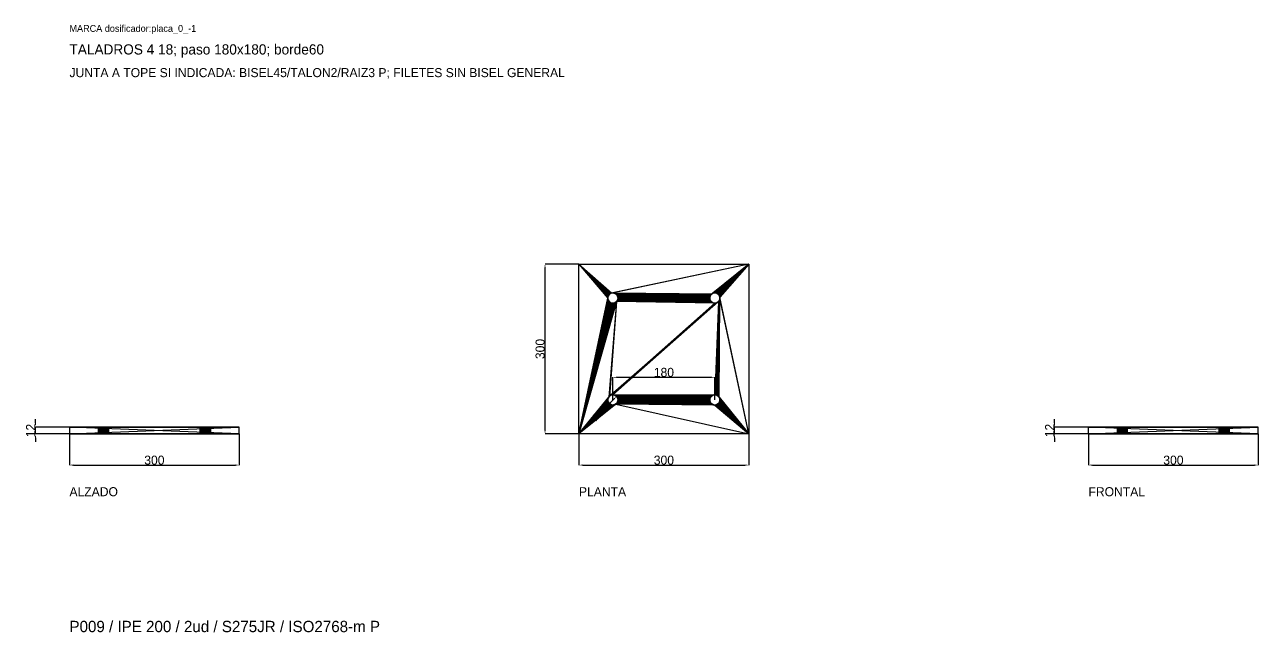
# Model space of a CAD drawing. Header units: millimetres. Extents: x -79 to 41330, y -75911 to 371.
# Drawn here: x -79 to 2100, y -9036 to -7963 of the extents above; entities that cross this region are included whole.
import ezdxf

# ---------------------------------------------------------------- set-up
doc = ezdxf.new("R2010")
doc.units = ezdxf.units.MM
for name, color, linetype in [('R17_COTAS_P', 1, 'Continuous'), ('R17_PIEZAS_P', 3, 'Continuous'), ('R17_TEXTOS', 7, 'Continuous')]:
    doc.layers.add(name, color=color, linetype=linetype)
doc.dimstyles.get("Standard").update_dxf_attribs({"dimtxt": 2.5, "dimasz": 2.5, "dimexe": 1.25, "dimexo": 0.625, "dimtad": 1, "dimcen": 2.5, "dimazin": 3, "dimtfac": 1, "dimtmove": 0, "dimatfit": 3})

# ---------------------------------------------------------------- blocks, each defined once
blk = doc.blocks.new('_CLOSEDFILLED')
at = {"color": 0, "linetype": 'BYBLOCK'}
blk.add_solid([(-1, 0.16), (0, 0), (-1, -0.16)], dxfattribs=at)
blk = doc.blocks.new('*D45')
for p, q in [((0, -8685.9), (0, -8740.9)), ((300, -8685.9), (300, -8740.9)), ((7, -8740.9), (293, -8740.9))]:
    blk.add_line(p, q)
at = {"layer": 'Defpoints'}
for p in [(0, -8685.9), (300, -8685.9), (0, -8740.9)]:
    blk.add_point(p, dxfattribs=at)
at = {"layer": 'R17_COTAS_P', "xscale": 7, "yscale": 7, "rotation": 180}
blk.add_blockref('_CLOSEDFILLED', (0, -8740.9), dxfattribs=at)
at = {"layer": 'R17_COTAS_P', "xscale": 7, "yscale": 7}
blk.add_blockref('_CLOSEDFILLED', (300, -8740.9), dxfattribs=at)
at = {"layer": 'R17_COTAS_P', "insert": (150, -8732.3), "char_height": 16, "attachment_point": 5}
blk.add_mtext('300', dxfattribs=at)
blk = doc.blocks.new('*D46')
for p, q in [((-60, -8666.9), (-60, -8659.9)), ((0, -8673.9), (-60, -8673.9)), ((-60, -8685.9), (-60, -8673.9)), ((0, -8685.9), (-60, -8685.9)), ((-60, -8692.9), (-60, -8699.9))]:
    blk.add_line(p, q)
at = {"layer": 'Defpoints'}
for p in [(-60, -8685.9), (0, -8673.9), (0, -8685.9)]:
    blk.add_point(p, dxfattribs=at)
at = {"layer": 'R17_COTAS_P', "xscale": 7, "yscale": 7}
for p, rotation in [((-60, -8673.9), 270), ((-60, -8685.9), 90)]:
    blk.add_blockref('_CLOSEDFILLED', p, dxfattribs=dict(at, rotation=rotation))
at = {"layer": 'R17_COTAS_P', "insert": (-68.6, -8679.9), "char_height": 16, "attachment_point": 5, "rotation": 90}
blk.add_mtext('12', dxfattribs=at)
blk = doc.blocks.new('*D47')
for p, q in [((900, -8685.9), (900, -8740.9)), ((1200, -8685.9), (1200, -8740.9)), ((907, -8740.9), (1193, -8740.9))]:
    blk.add_line(p, q)
at = {"layer": 'Defpoints'}
for p in [(900, -8685.9), (1200, -8685.9), (900, -8740.9)]:
    blk.add_point(p, dxfattribs=at)
at = {"layer": 'R17_COTAS_P', "xscale": 7, "yscale": 7, "rotation": 180}
blk.add_blockref('_CLOSEDFILLED', (900, -8740.9), dxfattribs=at)
at = {"layer": 'R17_COTAS_P', "xscale": 7, "yscale": 7}
blk.add_blockref('_CLOSEDFILLED', (1200, -8740.9), dxfattribs=at)
at = {"layer": 'R17_COTAS_P', "insert": (1050, -8732.3), "char_height": 16, "attachment_point": 5}
blk.add_mtext('300', dxfattribs=at)
blk = doc.blocks.new('*D48')
for p, q in [((900, -8385.9), (840, -8385.9)), ((840, -8678.9), (840, -8392.9)), ((900, -8685.9), (840, -8685.9))]:
    blk.add_line(p, q)
at = {"layer": 'Defpoints'}
for p in [(900, -8385.9), (840, -8685.9), (900, -8685.9)]:
    blk.add_point(p, dxfattribs=at)
at = {"layer": 'R17_COTAS_P', "xscale": 7, "yscale": 7}
for p, rotation in [((840, -8385.9), 90), ((840, -8685.9), 270)]:
    blk.add_blockref('_CLOSEDFILLED', p, dxfattribs=dict(at, rotation=rotation))
at = {"layer": 'R17_COTAS_P', "insert": (831.4, -8535.9), "char_height": 16, "attachment_point": 5, "rotation": 90}
blk.add_mtext('300', dxfattribs=at)
blk = doc.blocks.new('*D49')
for p, q in [((1800, -8685.9), (1800, -8740.9)), ((2100, -8685.9), (2100, -8740.9)), ((1807, -8740.9), (2093, -8740.9))]:
    blk.add_line(p, q)
at = {"layer": 'Defpoints'}
for p in [(1800, -8685.9), (2100, -8685.9), (1800, -8740.9)]:
    blk.add_point(p, dxfattribs=at)
at = {"layer": 'R17_COTAS_P', "xscale": 7, "yscale": 7, "rotation": 180}
blk.add_blockref('_CLOSEDFILLED', (1800, -8740.9), dxfattribs=at)
at = {"layer": 'R17_COTAS_P', "xscale": 7, "yscale": 7}
blk.add_blockref('_CLOSEDFILLED', (2100, -8740.9), dxfattribs=at)
at = {"layer": 'R17_COTAS_P', "insert": (1950, -8732.3), "char_height": 16, "attachment_point": 5}
blk.add_mtext('300', dxfattribs=at)
blk = doc.blocks.new('*D50')
for p, q in [((1740, -8666.9), (1740, -8659.9)), ((1800, -8673.9), (1740, -8673.9)), ((1740, -8685.9), (1740, -8673.9)), ((1800, -8685.9), (1740, -8685.9)), ((1740, -8692.9), (1740, -8699.9))]:
    blk.add_line(p, q)
at = {"layer": 'Defpoints'}
for p in [(1740, -8685.9), (1800, -8673.9), (1800, -8685.9)]:
    blk.add_point(p, dxfattribs=at)
at = {"layer": 'R17_COTAS_P', "xscale": 7, "yscale": 7}
for p, rotation in [((1740, -8673.9), 270), ((1740, -8685.9), 90)]:
    blk.add_blockref('_CLOSEDFILLED', p, dxfattribs=dict(at, rotation=rotation))
at = {"layer": 'R17_COTAS_P', "insert": (1731.4, -8679.9), "char_height": 16, "attachment_point": 5, "rotation": 90}
blk.add_mtext('12', dxfattribs=at)
blk = doc.blocks.new('*D51')
for p, q in [((950.1, -8635.8), (962.8, -8623.1)), ((949.7, -8636.2), (950.1, -8635.8))]:
    blk.add_line(p, q)
at = {"layer": 'Defpoints'}
for p in [(960, -8625.9), (953.6, -8632.3)]:
    blk.add_point(p, dxfattribs=at)
at = {"layer": 'R17_COTAS_P', "xscale": 5, "yscale": 5, "rotation": 44.99999999999642}
for p in [(966.4, -8619.5), (953.6, -8632.3)]:
    blk.add_blockref('_CLOSEDFILLED', p, dxfattribs=at)
at = {"layer": 'R17_COTAS_P', "insert": (936.9, -8649), "char_height": 12, "attachment_point": 5, "rotation": 45}
blk.add_mtext('%%c18', dxfattribs=at)
blk = doc.blocks.new('*D52')
for p, q in [((960, -8625.9), (960, -8585.9)), ((967, -8585.9), (1133, -8585.9)), ((1140, -8625.9), (1140, -8585.9))]:
    blk.add_line(p, q)
at = {"layer": 'Defpoints'}
for p in [(960, -8585.9), (960, -8625.9), (1140, -8625.9)]:
    blk.add_point(p, dxfattribs=at)
at = {"layer": 'R17_COTAS_P', "xscale": 7, "yscale": 7, "rotation": 180}
blk.add_blockref('_CLOSEDFILLED', (960, -8585.9), dxfattribs=at)
at = {"layer": 'R17_COTAS_P', "xscale": 7, "yscale": 7}
blk.add_blockref('_CLOSEDFILLED', (1140, -8585.9), dxfattribs=at)
at = {"layer": 'R17_COTAS_P', "insert": (1050, -8577.3), "char_height": 16, "attachment_point": 5}
blk.add_mtext('180', dxfattribs=at)

msp = doc.modelspace()

# ---------------------------------------------------------------- linework, layer by layer
at = {"layer": 'R17_PIEZAS_P'}
for p, q in [((900, -8685.895), (900, -8385.895)), ((900, -8385.895), (951, -8445.895)), ((900, -8385.895), (951.173, -8444.139)), ((900, -8385.895), (951.685, -8442.451)), ((900, -8385.895), (952.517, -8440.895)), ((900, -8385.895), (953.636, -8439.531)), ((900, -8385.895), (955, -8438.411)), ((900, -8385.895), (956.556, -8437.58)), ((900, -8385.895), (958.244, -8437.068)), ((900, -8385.895), (1200, -8385.895)), ((1200, -8385.895), (958.244, -8437.068)), ((1200, -8385.895), (960, -8436.895)), ((1200, -8385.895), (1135, -8438.411)), ((1200, -8385.895), (1136.556, -8437.58)), ((1200, -8385.895), (1138.244, -8437.068)), ((1200, -8385.895), (1140, -8436.895)), ((1200, -8385.895), (1141.756, -8437.068)), ((1200, -8385.895), (1143.444, -8437.58)), ((1200, -8385.895), (1145, -8438.411)), ((1200, -8385.895), (1146.364, -8439.531)), ((1200, -8385.895), (1147.483, -8440.895)), ((1200, -8385.895), (1148.315, -8442.451)), ((1200, -8385.895), (1148.827, -8444.139)), ((1200, -8385.895), (1200, -8685.895)), ((900, -8685.895), (951, -8445.895)), ((951.173, -8447.65), (900, -8685.895)), ((951.685, -8449.339), (900, -8685.895)), ((952.517, -8450.895), (900, -8685.895)), ((953.636, -8452.259), (900, -8685.895)), ((966.364, -8452.259), (900, -8685.895)), ((955, -8453.378), (900, -8685.895)), ((965, -8453.378), (900, -8685.895)), ((956.556, -8454.21), (900, -8685.895)), ((963.444, -8454.21), (900, -8685.895)), ((958.244, -8454.722), (900, -8685.895)), ((961.756, -8454.722), (900, -8685.895)), ((960, -8454.895), (900, -8685.895)), ((951.173, -8444.139), (951, -8445.895)), ((951, -8445.895), (951.173, -8447.65)), ((951.685, -8442.451), (951.173, -8444.139)), ((951.173, -8447.65), (951.685, -8449.339)), ((952.517, -8440.895), (951.685, -8442.451)), ((951.685, -8449.339), (952.517, -8450.895)), ((953.636, -8439.531), (952.517, -8440.895)), ((952.517, -8450.895), (953.636, -8452.259)), ((966.364, -8452.259), (952.517, -8620.895)), ((955, -8438.411), (953.636, -8439.531)), ((953.636, -8452.259), (955, -8453.378)), ((966.364, -8452.259), (953.636, -8619.531)), ((1146.364, -8452.259), (953.636, -8619.531)), ((1145, -8453.378), (953.636, -8619.531)), ((1143.444, -8454.21), (953.636, -8619.531)), ((1141.756, -8454.722), (953.636, -8619.531)), ((1140, -8454.895), (953.636, -8619.531)), ((956.556, -8437.58), (955, -8438.411)), ((1146.364, -8452.259), (955, -8618.411)), ((955, -8453.378), (956.556, -8454.21)), ((958.244, -8437.068), (956.556, -8437.58)), ((1146.364, -8452.259), (956.556, -8617.58)), ((956.556, -8454.21), (958.244, -8454.722)), ((960, -8436.895), (958.244, -8437.068)), ((1146.364, -8452.259), (958.244, -8617.068)), ((958.244, -8454.722), (960, -8454.895)), ((961.756, -8437.068), (960, -8436.895)), ((960, -8436.895), (1131.173, -8444.139)), ((960, -8436.895), (1131.685, -8442.451)), ((960, -8436.895), (1132.517, -8440.895)), ((960, -8436.895), (1133.636, -8439.531)), ((960, -8436.895), (1135, -8438.411)), ((1146.364, -8452.259), (960, -8616.895)), ((960, -8454.895), (961.756, -8454.722)), ((963.444, -8437.58), (961.756, -8437.068)), ((961.756, -8437.068), (1131.173, -8444.139)), ((961.756, -8454.722), (963.444, -8454.21)), ((965, -8438.411), (963.444, -8437.58)), ((963.444, -8437.58), (1131.173, -8444.139)), ((963.444, -8454.21), (965, -8453.378)), ((966.364, -8439.531), (965, -8438.411)), ((965, -8438.411), (1131.173, -8444.139)), ((965, -8453.378), (966.364, -8452.259)), ((967.483, -8440.895), (966.364, -8439.531)), ((966.364, -8439.531), (1131.173, -8444.139)), ((966.364, -8452.259), (967.483, -8450.895)), ((1140, -8454.895), (966.364, -8452.259)), ((968.315, -8442.451), (967.483, -8440.895)), ((967.483, -8440.895), (1131.173, -8444.139)), ((967.483, -8450.895), (968.315, -8449.339)), ((1140, -8454.895), (967.483, -8450.895)), ((968.827, -8444.139), (968.315, -8442.451)), ((968.315, -8442.451), (1131.173, -8444.139)), ((968.315, -8449.339), (968.827, -8447.65)), ((1140, -8454.895), (968.315, -8449.339)), ((969, -8445.895), (968.827, -8444.139)), ((968.827, -8444.139), (1131.173, -8444.139)), ((968.827, -8447.65), (969, -8445.895)), ((1140, -8454.895), (968.827, -8447.65)), ((969, -8445.895), (1131.173, -8444.139)), ((1131, -8445.895), (969, -8445.895)), ((1131.173, -8447.65), (969, -8445.895)), ((1131.685, -8449.339), (969, -8445.895)), ((1132.517, -8450.895), (969, -8445.895)), ((1133.636, -8452.259), (969, -8445.895)), ((1135, -8453.378), (969, -8445.895)), ((1136.556, -8454.21), (969, -8445.895)), ((1138.244, -8454.722), (969, -8445.895)), ((1140, -8454.895), (969, -8445.895)), ((1131.173, -8444.139), (1131, -8445.895)), ((1131, -8445.895), (1131.173, -8447.65)), ((1131.685, -8442.451), (1131.173, -8444.139)), ((1131.173, -8447.65), (1131.685, -8449.339)), ((1132.517, -8440.895), (1131.685, -8442.451)), ((1131.685, -8449.339), (1132.517, -8450.895)), ((1133.636, -8439.531), (1132.517, -8440.895)), ((1132.517, -8450.895), (1133.636, -8452.259)), ((1135, -8438.411), (1133.636, -8439.531)), ((1133.636, -8452.259), (1135, -8453.378)), ((1136.556, -8437.58), (1135, -8438.411)), ((1135, -8453.378), (1136.556, -8454.21)), ((1138.244, -8437.068), (1136.556, -8437.58)), ((1136.556, -8454.21), (1138.244, -8454.722)), ((1140, -8436.895), (1138.244, -8437.068)), ((1138.244, -8454.722), (1140, -8454.895)), ((1141.756, -8437.068), (1140, -8436.895)), ((1149, -8445.895), (1140, -8616.895)), ((1148.827, -8447.65), (1140, -8616.895)), ((1148.315, -8449.339), (1140, -8616.895)), ((1147.483, -8450.895), (1140, -8616.895)), ((1146.364, -8452.259), (1140, -8616.895)), ((1140, -8454.895), (1141.756, -8454.722)), ((1143.444, -8437.58), (1141.756, -8437.068)), ((1149, -8445.895), (1141.756, -8617.068)), ((1141.756, -8454.722), (1143.444, -8454.21)), ((1145, -8438.411), (1143.444, -8437.58)), ((1143.444, -8617.58), (1149, -8445.895)), ((1143.444, -8454.21), (1145, -8453.378)), ((1146.364, -8439.531), (1145, -8438.411)), ((1145, -8618.411), (1149, -8445.895)), ((1145, -8453.378), (1146.364, -8452.259)), ((1147.483, -8440.895), (1146.364, -8439.531)), ((1146.364, -8619.531), (1149, -8445.895)), ((1146.364, -8452.259), (1147.483, -8450.895)), ((1148.315, -8442.451), (1147.483, -8440.895)), ((1147.483, -8620.895), (1149, -8445.895)), ((1147.483, -8450.895), (1148.315, -8449.339)), ((1148.827, -8444.139), (1148.315, -8442.451)), ((1148.315, -8449.339), (1148.827, -8447.65)), ((1200, -8685.895), (1148.827, -8444.139)), ((1149, -8445.895), (1148.827, -8444.139)), ((1148.827, -8447.65), (1149, -8445.895)), ((1200, -8685.895), (1149, -8445.895)), ((900, -8685.895), (952.517, -8620.895)), ((900, -8685.895), (951.685, -8622.451)), ((900, -8685.895), (951.173, -8624.139)), ((951, -8625.895), (900, -8685.895)), ((951.173, -8627.65), (900, -8685.895)), ((951.173, -8624.139), (951, -8625.895)), ((951, -8625.895), (951.173, -8627.65)), ((951.685, -8622.451), (951.173, -8624.139)), ((951.173, -8627.65), (951.685, -8629.339)), ((952.517, -8620.895), (951.685, -8622.451)), ((953.636, -8619.531), (952.517, -8620.895)), ((955, -8618.411), (953.636, -8619.531)), ((956.556, -8617.58), (955, -8618.411)), ((958.244, -8617.068), (956.556, -8617.58)), ((960, -8616.895), (958.244, -8617.068)), ((961.756, -8617.068), (960, -8616.895)), ((960, -8616.895), (1131, -8625.895)), ((960, -8616.895), (1131.173, -8624.139)), ((960, -8616.895), (1131.685, -8622.451)), ((960, -8616.895), (1132.517, -8620.895)), ((960, -8616.895), (1133.636, -8619.531)), ((960, -8616.895), (1135, -8618.411)), ((960, -8616.895), (1136.556, -8617.58)), ((960, -8616.895), (1138.244, -8617.068)), ((960, -8616.895), (1140, -8616.895)), ((963.444, -8617.58), (961.756, -8617.068)), ((961.756, -8617.068), (1131, -8625.895)), ((965, -8618.411), (963.444, -8617.58)), ((963.444, -8617.58), (1131, -8625.895)), ((966.364, -8619.531), (965, -8618.411)), ((965, -8618.411), (1131, -8625.895)), ((967.483, -8620.895), (966.364, -8619.531)), ((966.364, -8619.531), (1131, -8625.895)), ((968.315, -8622.451), (967.483, -8620.895)), ((967.483, -8620.895), (1131, -8625.895)), ((968.827, -8624.139), (968.315, -8622.451)), ((968.315, -8622.451), (1131, -8625.895)), ((968.315, -8629.339), (968.827, -8627.65)), ((969, -8625.895), (968.827, -8624.139)), ((968.827, -8624.139), (1131, -8625.895)), ((968.827, -8627.65), (969, -8625.895)), ((1140, -8634.895), (968.827, -8627.65)), ((1131, -8625.895), (969, -8625.895)), ((1131.173, -8627.65), (969, -8625.895)), ((1131.685, -8629.339), (969, -8625.895)), ((1132.517, -8630.895), (969, -8625.895)), ((1133.636, -8632.259), (969, -8625.895)), ((1135, -8633.378), (969, -8625.895)), ((1136.556, -8634.21), (969, -8625.895)), ((1138.244, -8634.722), (969, -8625.895)), ((1140, -8634.895), (969, -8625.895)), ((1131.173, -8624.139), (1131, -8625.895)), ((1131, -8625.895), (1131.173, -8627.65)), ((1131.685, -8622.451), (1131.173, -8624.139)), ((1131.173, -8627.65), (1131.685, -8629.339)), ((1132.517, -8620.895), (1131.685, -8622.451)), ((1133.636, -8619.531), (1132.517, -8620.895)), ((1135, -8618.411), (1133.636, -8619.531)), ((1136.556, -8617.58), (1135, -8618.411)), ((1138.244, -8617.068), (1136.556, -8617.58)), ((1140, -8616.895), (1138.244, -8617.068)), ((1141.756, -8617.068), (1140, -8616.895)), ((1143.444, -8617.58), (1141.756, -8617.068)), ((1145, -8618.411), (1143.444, -8617.58)), ((1146.364, -8619.531), (1145, -8618.411)), ((1147.483, -8620.895), (1146.364, -8619.531)), ((1148.315, -8622.451), (1147.483, -8620.895)), ((1147.483, -8620.895), (1200, -8685.895)), ((1148.827, -8624.139), (1148.315, -8622.451)), ((1148.315, -8622.451), (1200, -8685.895)), ((1148.315, -8629.339), (1148.827, -8627.65)), ((1149, -8625.895), (1148.827, -8624.139)), ((1148.827, -8624.139), (1200, -8685.895)), ((1148.827, -8627.65), (1149, -8625.895)), ((1148.827, -8627.65), (1200, -8685.895)), ((1149, -8625.895), (1200, -8685.895)), ((951.685, -8629.339), (900, -8685.895)), ((952.517, -8630.895), (900, -8685.895)), ((953.636, -8632.259), (900, -8685.895)), ((955, -8633.378), (900, -8685.895)), ((965, -8633.378), (900, -8685.895)), ((956.556, -8634.21), (900, -8685.895)), ((963.444, -8634.21), (900, -8685.895)), ((958.244, -8634.722), (900, -8685.895)), ((961.756, -8634.722), (900, -8685.895)), ((960, -8634.895), (900, -8685.895)), ((951.685, -8629.339), (952.517, -8630.895)), ((952.517, -8630.895), (953.636, -8632.259)), ((953.636, -8632.259), (955, -8633.378)), ((955, -8633.378), (956.556, -8634.21)), ((956.556, -8634.21), (958.244, -8634.722)), ((958.244, -8634.722), (960, -8634.895)), ((960, -8634.895), (961.756, -8634.722)), ((961.756, -8634.722), (963.444, -8634.21)), ((963.444, -8634.21), (965, -8633.378)), ((965, -8633.378), (966.364, -8632.259)), ((965, -8633.378), (1200, -8685.895)), ((1140, -8634.895), (965, -8633.378)), ((966.364, -8632.259), (967.483, -8630.895)), ((1140, -8634.895), (966.364, -8632.259)), ((967.483, -8630.895), (968.315, -8629.339)), ((1140, -8634.895), (967.483, -8630.895)), ((1140, -8634.895), (968.315, -8629.339)), ((1131.685, -8629.339), (1132.517, -8630.895)), ((1132.517, -8630.895), (1133.636, -8632.259)), ((1133.636, -8632.259), (1135, -8633.378)), ((1135, -8633.378), (1136.556, -8634.21)), ((1136.556, -8634.21), (1138.244, -8634.722)), ((1138.244, -8634.722), (1140, -8634.895)), ((1140, -8634.895), (1141.756, -8634.722)), ((1140, -8634.895), (1200, -8685.895)), ((1141.756, -8634.722), (1143.444, -8634.21)), ((1141.756, -8634.722), (1200, -8685.895)), ((1143.444, -8634.21), (1145, -8633.378)), ((1143.444, -8634.21), (1200, -8685.895)), ((1145, -8633.378), (1146.364, -8632.259)), ((1145, -8633.378), (1200, -8685.895)), ((1146.364, -8632.259), (1147.483, -8630.895)), ((1146.364, -8632.259), (1200, -8685.895)), ((1147.483, -8630.895), (1148.315, -8629.339)), ((1147.483, -8630.895), (1200, -8685.895)), ((1148.315, -8629.339), (1200, -8685.895)), ((51, -8673.895), (0, -8673.895)), ((0, -8673.895), (51.173, -8673.895)), ((0, -8673.895), (51.685, -8673.895)), ((0, -8673.895), (52.517, -8673.895)), ((0, -8673.895), (53.636, -8673.895)), ((0, -8673.895), (55, -8673.895)), ((0, -8673.895), (56.556, -8673.895)), ((0, -8673.895), (58.244, -8673.895)), ((0, -8673.895), (60, -8673.895)), ((0, -8673.895), (61.756, -8673.895)), ((300, -8673.895), (0, -8673.895)), ((0, -8673.895), (63.444, -8673.895)), ((0, -8673.895), (65, -8673.895)), ((0, -8673.895), (66.364, -8673.895)), ((300, -8685.895), (0, -8673.895)), ((0, -8673.895), (0, -8685.895)), ((0, -8685.895), (300, -8673.895)), ((0, -8685.895), (51, -8685.895)), ((51.173, -8685.895), (0, -8685.895)), ((51.685, -8685.895), (0, -8685.895)), ((52.517, -8685.895), (0, -8685.895)), ((53.636, -8685.895), (0, -8685.895)), ((55, -8685.895), (0, -8685.895)), ((56.556, -8685.895), (0, -8685.895)), ((58.244, -8685.895), (0, -8685.895)), ((60, -8685.895), (0, -8685.895)), ((61.756, -8685.895), (0, -8685.895)), ((0, -8685.895), (300, -8685.895)), ((63.444, -8685.895), (0, -8685.895)), ((65, -8685.895), (0, -8685.895)), ((66.364, -8685.895), (0, -8685.895)), ((51.173, -8673.895), (51, -8673.895)), ((51, -8685.895), (51.173, -8673.895)), ((51, -8685.895), (51, -8673.895)), ((51.173, -8685.895), (51, -8673.895)), ((51, -8685.895), (51.173, -8685.895)), ((51.685, -8673.895), (51.173, -8673.895)), ((51.173, -8685.895), (51.685, -8673.895)), ((51.173, -8685.895), (51.173, -8673.895)), ((51.685, -8685.895), (51.173, -8673.895)), ((51.173, -8685.895), (51.685, -8685.895)), ((52.517, -8673.895), (51.685, -8673.895)), ((51.685, -8685.895), (52.517, -8673.895)), ((51.685, -8685.895), (51.685, -8673.895)), ((52.517, -8685.895), (51.685, -8673.895)), ((51.685, -8685.895), (52.517, -8685.895)), ((53.636, -8673.895), (52.517, -8673.895)), ((52.517, -8673.895), (66.364, -8673.895)), ((52.517, -8685.895), (53.636, -8673.895)), ((52.517, -8685.895), (52.517, -8673.895)), ((53.636, -8685.895), (52.517, -8673.895)), ((52.517, -8685.895), (53.636, -8685.895)), ((66.364, -8685.895), (52.517, -8685.895)), ((55, -8673.895), (53.636, -8673.895)), ((53.636, -8673.895), (66.364, -8673.895)), ((53.636, -8673.895), (240, -8673.895)), ((53.636, -8673.895), (241.756, -8673.895)), ((53.636, -8673.895), (243.444, -8673.895)), ((53.636, -8673.895), (245, -8673.895)), ((53.636, -8673.895), (246.364, -8673.895)), ((53.636, -8685.895), (55, -8673.895)), ((53.636, -8685.895), (53.636, -8673.895)), ((55, -8685.895), (53.636, -8673.895)), ((53.636, -8685.895), (55, -8685.895)), ((66.364, -8685.895), (53.636, -8685.895)), ((240, -8685.895), (53.636, -8685.895)), ((241.756, -8685.895), (53.636, -8685.895)), ((243.444, -8685.895), (53.636, -8685.895)), ((245, -8685.895), (53.636, -8685.895)), ((246.364, -8685.895), (53.636, -8685.895)), ((56.556, -8673.895), (55, -8673.895)), ((55, -8673.895), (246.364, -8673.895)), ((55, -8685.895), (56.556, -8673.895)), ((55, -8685.895), (55, -8673.895)), ((56.556, -8685.895), (55, -8673.895)), ((55, -8685.895), (56.556, -8685.895)), ((246.364, -8685.895), (55, -8685.895)), ((58.244, -8673.895), (56.556, -8673.895)), ((56.556, -8673.895), (246.364, -8673.895)), ((56.556, -8685.895), (58.244, -8673.895)), ((56.556, -8685.895), (56.556, -8673.895)), ((58.244, -8685.895), (56.556, -8673.895)), ((56.556, -8685.895), (58.244, -8685.895)), ((246.364, -8685.895), (56.556, -8685.895)), ((60, -8673.895), (58.244, -8673.895)), ((58.244, -8673.895), (300, -8673.895)), ((58.244, -8673.895), (246.364, -8673.895)), ((58.244, -8685.895), (60, -8673.895)), ((58.244, -8685.895), (58.244, -8673.895)), ((60, -8685.895), (58.244, -8673.895)), ((58.244, -8685.895), (60, -8685.895)), ((300, -8685.895), (58.244, -8685.895)), ((246.364, -8685.895), (58.244, -8685.895)), ((60, -8673.895), (61.756, -8673.895)), ((231, -8673.895), (60, -8673.895)), ((231.173, -8673.895), (60, -8673.895)), ((231.685, -8673.895), (60, -8673.895)), ((60, -8673.895), (300, -8673.895)), ((232.517, -8673.895), (60, -8673.895)), ((233.636, -8673.895), (60, -8673.895)), ((235, -8673.895), (60, -8673.895)), ((236.556, -8673.895), (60, -8673.895)), ((238.244, -8673.895), (60, -8673.895)), ((240, -8673.895), (60, -8673.895)), ((60, -8673.895), (246.364, -8673.895)), ((60, -8685.895), (61.756, -8673.895)), ((60, -8685.895), (60, -8673.895)), ((61.756, -8685.895), (60, -8673.895)), ((61.756, -8685.895), (60, -8685.895)), ((60, -8685.895), (231, -8685.895)), ((60, -8685.895), (231.173, -8685.895)), ((60, -8685.895), (231.685, -8685.895)), ((300, -8685.895), (60, -8685.895)), ((60, -8685.895), (232.517, -8685.895)), ((60, -8685.895), (233.636, -8685.895)), ((60, -8685.895), (235, -8685.895)), ((60, -8685.895), (236.556, -8685.895)), ((60, -8685.895), (238.244, -8685.895)), ((60, -8685.895), (240, -8685.895)), ((246.364, -8685.895), (60, -8685.895)), ((61.756, -8673.895), (63.444, -8673.895)), ((231, -8673.895), (61.756, -8673.895)), ((231.173, -8673.895), (61.756, -8673.895)), ((61.756, -8685.895), (63.444, -8673.895)), ((61.756, -8685.895), (61.756, -8673.895)), ((63.444, -8685.895), (61.756, -8673.895)), ((63.444, -8685.895), (61.756, -8685.895)), ((61.756, -8685.895), (231, -8685.895)), ((61.756, -8685.895), (231.173, -8685.895)), ((63.444, -8673.895), (65, -8673.895)), ((231, -8673.895), (63.444, -8673.895)), ((231.173, -8673.895), (63.444, -8673.895)), ((63.444, -8685.895), (65, -8673.895)), ((63.444, -8685.895), (63.444, -8673.895)), ((65, -8685.895), (63.444, -8673.895)), ((65, -8685.895), (63.444, -8685.895)), ((63.444, -8685.895), (231, -8685.895)), ((63.444, -8685.895), (231.173, -8685.895)), ((65, -8673.895), (66.364, -8673.895)), ((231, -8673.895), (65, -8673.895)), ((231.173, -8673.895), (65, -8673.895)), ((300, -8673.895), (65, -8673.895)), ((65, -8673.895), (240, -8673.895)), ((65, -8685.895), (66.364, -8673.895)), ((65, -8685.895), (65, -8673.895)), ((66.364, -8685.895), (65, -8673.895)), ((66.364, -8685.895), (65, -8685.895)), ((65, -8685.895), (231, -8685.895)), ((65, -8685.895), (231.173, -8685.895)), ((65, -8685.895), (300, -8685.895)), ((240, -8685.895), (65, -8685.895)), ((66.364, -8673.895), (67.483, -8673.895)), ((231, -8673.895), (66.364, -8673.895)), ((231.173, -8673.895), (66.364, -8673.895)), ((66.364, -8673.895), (240, -8673.895)), ((66.364, -8685.895), (67.483, -8673.895)), ((66.364, -8685.895), (66.364, -8673.895)), ((67.483, -8685.895), (66.364, -8673.895)), ((67.483, -8685.895), (66.364, -8685.895)), ((66.364, -8685.895), (231, -8685.895)), ((66.364, -8685.895), (231.173, -8685.895)), ((240, -8685.895), (66.364, -8685.895)), ((67.483, -8673.895), (68.315, -8673.895)), ((231, -8673.895), (67.483, -8673.895)), ((231.173, -8673.895), (67.483, -8673.895)), ((67.483, -8673.895), (240, -8673.895)), ((67.483, -8685.895), (68.315, -8673.895)), ((67.483, -8685.895), (67.483, -8673.895)), ((68.315, -8685.895), (67.483, -8673.895)), ((68.315, -8685.895), (67.483, -8685.895)), ((67.483, -8685.895), (231, -8685.895)), ((67.483, -8685.895), (231.173, -8685.895)), ((240, -8685.895), (67.483, -8685.895)), ((68.315, -8673.895), (68.827, -8673.895)), ((231, -8673.895), (68.315, -8673.895)), ((231.173, -8673.895), (68.315, -8673.895)), ((68.315, -8673.895), (240, -8673.895)), ((68.315, -8685.895), (68.827, -8673.895)), ((68.315, -8685.895), (68.315, -8673.895)), ((68.827, -8685.895), (68.315, -8673.895)), ((68.827, -8685.895), (68.315, -8685.895)), ((68.315, -8685.895), (231, -8685.895)), ((68.315, -8685.895), (231.173, -8685.895)), ((240, -8685.895), (68.315, -8685.895)), ((68.827, -8673.895), (69, -8673.895)), ((231, -8673.895), (68.827, -8673.895)), ((231.173, -8673.895), (68.827, -8673.895)), ((68.827, -8673.895), (240, -8673.895)), ((68.827, -8685.895), (69, -8673.895)), ((68.827, -8685.895), (68.827, -8673.895)), ((69, -8685.895), (68.827, -8673.895)), ((69, -8685.895), (68.827, -8685.895)), ((68.827, -8685.895), (231, -8685.895)), ((68.827, -8685.895), (231.173, -8685.895)), ((240, -8685.895), (68.827, -8685.895)), ((69, -8673.895), (231, -8673.895)), ((231.173, -8673.895), (69, -8673.895)), ((69, -8673.895), (231.685, -8673.895)), ((69, -8673.895), (232.517, -8673.895)), ((69, -8673.895), (233.636, -8673.895)), ((69, -8673.895), (235, -8673.895)), ((69, -8673.895), (236.556, -8673.895)), ((69, -8673.895), (238.244, -8673.895)), ((69, -8673.895), (240, -8673.895)), ((69, -8673.895), (69, -8685.895)), ((231, -8685.895), (69, -8685.895)), ((69, -8685.895), (231.173, -8685.895)), ((231.685, -8685.895), (69, -8685.895)), ((232.517, -8685.895), (69, -8685.895)), ((233.636, -8685.895), (69, -8685.895)), ((235, -8685.895), (69, -8685.895)), ((236.556, -8685.895), (69, -8685.895)), ((238.244, -8685.895), (69, -8685.895)), ((240, -8685.895), (69, -8685.895)), ((231, -8673.895), (231.173, -8673.895)), ((231, -8685.895), (231.173, -8673.895)), ((231, -8685.895), (231, -8673.895)), ((231.173, -8685.895), (231, -8673.895)), ((231.173, -8685.895), (231, -8685.895)), ((231.685, -8673.895), (231.173, -8673.895)), ((231.173, -8685.895), (231.685, -8673.895)), ((231.173, -8685.895), (231.173, -8673.895)), ((231.685, -8685.895), (231.173, -8673.895)), ((231.173, -8685.895), (231.685, -8685.895)), ((232.517, -8673.895), (231.685, -8673.895)), ((231.685, -8685.895), (232.517, -8673.895)), ((231.685, -8685.895), (231.685, -8673.895)), ((232.517, -8685.895), (231.685, -8673.895)), ((231.685, -8685.895), (232.517, -8685.895)), ((233.636, -8673.895), (232.517, -8673.895)), ((232.517, -8685.895), (233.636, -8673.895)), ((232.517, -8685.895), (232.517, -8673.895)), ((233.636, -8685.895), (232.517, -8673.895)), ((232.517, -8685.895), (233.636, -8685.895)), ((235, -8673.895), (233.636, -8673.895)), ((233.636, -8685.895), (235, -8673.895)), ((233.636, -8685.895), (233.636, -8673.895)), ((235, -8685.895), (233.636, -8673.895)), ((233.636, -8685.895), (235, -8685.895)), ((236.556, -8673.895), (235, -8673.895)), ((235, -8673.895), (300, -8673.895)), ((235, -8685.895), (236.556, -8673.895)), ((235, -8685.895), (235, -8673.895)), ((236.556, -8685.895), (235, -8673.895)), ((235, -8685.895), (236.556, -8685.895)), ((300, -8685.895), (235, -8685.895)), ((238.244, -8673.895), (236.556, -8673.895)), ((236.556, -8673.895), (300, -8673.895)), ((236.556, -8685.895), (238.244, -8673.895)), ((236.556, -8685.895), (236.556, -8673.895)), ((238.244, -8685.895), (236.556, -8673.895)), ((236.556, -8685.895), (238.244, -8685.895)), ((300, -8685.895), (236.556, -8685.895)), ((240, -8673.895), (238.244, -8673.895)), ((238.244, -8673.895), (300, -8673.895)), ((238.244, -8685.895), (240, -8673.895)), ((238.244, -8685.895), (238.244, -8673.895)), ((240, -8685.895), (238.244, -8673.895)), ((238.244, -8685.895), (240, -8685.895)), ((300, -8685.895), (238.244, -8685.895)), ((300, -8673.895), (240, -8673.895)), ((241.756, -8673.895), (240, -8673.895)), ((240, -8673.895), (246.364, -8673.895)), ((240, -8673.895), (247.483, -8673.895)), ((240, -8673.895), (248.315, -8673.895)), ((240, -8673.895), (248.827, -8673.895)), ((240, -8673.895), (249, -8673.895)), ((240, -8685.895), (241.756, -8673.895)), ((240, -8685.895), (240, -8673.895)), ((241.756, -8685.895), (240, -8673.895)), ((240, -8685.895), (300, -8685.895)), ((240, -8685.895), (241.756, -8685.895)), ((246.364, -8685.895), (240, -8685.895)), ((247.483, -8685.895), (240, -8685.895)), ((248.315, -8685.895), (240, -8685.895)), ((248.827, -8685.895), (240, -8685.895)), ((249, -8685.895), (240, -8685.895)), ((300, -8673.895), (241.756, -8673.895)), ((243.444, -8673.895), (241.756, -8673.895)), ((241.756, -8673.895), (249, -8673.895)), ((241.756, -8685.895), (243.444, -8673.895)), ((241.756, -8685.895), (241.756, -8673.895)), ((243.444, -8685.895), (241.756, -8673.895)), ((241.756, -8685.895), (300, -8685.895)), ((241.756, -8685.895), (243.444, -8685.895)), ((249, -8685.895), (241.756, -8685.895)), ((300, -8673.895), (243.444, -8673.895)), ((245, -8673.895), (243.444, -8673.895)), ((249, -8673.895), (243.444, -8673.895)), ((243.444, -8685.895), (245, -8673.895)), ((243.444, -8685.895), (243.444, -8673.895)), ((245, -8685.895), (243.444, -8673.895)), ((243.444, -8685.895), (300, -8685.895)), ((243.444, -8685.895), (245, -8685.895)), ((243.444, -8685.895), (249, -8685.895)), ((300, -8673.895), (245, -8673.895)), ((246.364, -8673.895), (245, -8673.895)), ((249, -8673.895), (245, -8673.895)), ((245, -8685.895), (246.364, -8673.895)), ((245, -8685.895), (245, -8673.895)), ((246.364, -8685.895), (245, -8673.895)), ((245, -8685.895), (300, -8685.895)), ((245, -8685.895), (246.364, -8685.895)), ((245, -8685.895), (249, -8685.895)), ((300, -8673.895), (246.364, -8673.895)), ((247.483, -8673.895), (246.364, -8673.895)), ((249, -8673.895), (246.364, -8673.895)), ((246.364, -8685.895), (247.483, -8673.895)), ((246.364, -8685.895), (246.364, -8673.895)), ((247.483, -8685.895), (246.364, -8673.895)), ((246.364, -8685.895), (300, -8685.895)), ((246.364, -8685.895), (247.483, -8685.895)), ((246.364, -8685.895), (249, -8685.895)), ((300, -8673.895), (247.483, -8673.895)), ((248.315, -8673.895), (247.483, -8673.895)), ((249, -8673.895), (247.483, -8673.895)), ((247.483, -8685.895), (248.315, -8673.895)), ((247.483, -8685.895), (247.483, -8673.895)), ((248.315, -8685.895), (247.483, -8673.895)), ((247.483, -8685.895), (300, -8685.895)), ((247.483, -8685.895), (248.315, -8685.895)), ((247.483, -8685.895), (249, -8685.895)), ((300, -8673.895), (248.315, -8673.895)), ((248.827, -8673.895), (248.315, -8673.895)), ((248.315, -8685.895), (248.827, -8673.895)), ((248.315, -8685.895), (248.315, -8673.895)), ((248.827, -8685.895), (248.315, -8673.895)), ((248.315, -8685.895), (300, -8685.895)), ((248.315, -8685.895), (248.827, -8685.895)), ((300, -8673.895), (248.827, -8673.895)), ((249, -8673.895), (248.827, -8673.895)), ((248.827, -8685.895), (249, -8673.895)), ((248.827, -8685.895), (248.827, -8673.895)), ((249, -8685.895), (248.827, -8673.895)), ((248.827, -8685.895), (300, -8685.895)), ((248.827, -8685.895), (249, -8685.895)), ((300, -8673.895), (249, -8673.895)), ((249, -8673.895), (249, -8685.895)), ((249, -8685.895), (300, -8685.895)), ((300, -8685.895), (300, -8673.895)), ((1200, -8685.895), (900, -8685.895)), ((2040, -8673.895), (1800, -8673.895)), ((1800, -8673.895), (2038.244, -8673.895)), ((1800, -8673.895), (1860, -8673.895)), ((1861.756, -8673.895), (1800, -8673.895)), ((1800, -8673.895), (1858.244, -8673.895)), ((2100, -8673.895), (1800, -8673.895)), ((1800, -8673.895), (2036.556, -8673.895)), ((1863.444, -8673.895), (1800, -8673.895)), ((1800, -8673.895), (1856.556, -8673.895)), ((1800, -8673.895), (2035, -8673.895)), ((1865, -8673.895), (1800, -8673.895)), ((1800, -8673.895), (1855, -8673.895)), ((1800, -8673.895), (2033.636, -8673.895)), ((1800, -8673.895), (1853.636, -8673.895)), ((1800, -8673.895), (2032.517, -8673.895)), ((1800, -8673.895), (1852.517, -8673.895)), ((1800, -8673.895), (2031.685, -8673.895)), ((1800, -8673.895), (1851.685, -8673.895)), ((1800, -8673.895), (2031.173, -8673.895)), ((1800, -8673.895), (1851.173, -8673.895)), ((1800, -8673.895), (2031, -8673.895)), ((1800, -8673.895), (1851, -8673.895)), ((2041.756, -8673.895), (1800, -8673.895)), ((1800, -8685.895), (1800, -8673.895)), ((2100, -8685.895), (1800, -8673.895)), ((1800, -8685.895), (2100, -8673.895)), ((1800, -8685.895), (2040, -8685.895)), ((2038.244, -8685.895), (1800, -8685.895)), ((1860, -8685.895), (1800, -8685.895)), ((1800, -8685.895), (1861.756, -8685.895)), ((1858.244, -8685.895), (1800, -8685.895)), ((1800, -8685.895), (2100, -8685.895)), ((2036.556, -8685.895), (1800, -8685.895)), ((1800, -8685.895), (1863.444, -8685.895)), ((1856.556, -8685.895), (1800, -8685.895)), ((2035, -8685.895), (1800, -8685.895)), ((1800, -8685.895), (1865, -8685.895)), ((1855, -8685.895), (1800, -8685.895)), ((2033.636, -8685.895), (1800, -8685.895)), ((1853.636, -8685.895), (1800, -8685.895)), ((2032.517, -8685.895), (1800, -8685.895)), ((1852.517, -8685.895), (1800, -8685.895)), ((2031.685, -8685.895), (1800, -8685.895)), ((1851.685, -8685.895), (1800, -8685.895)), ((2031.173, -8685.895), (1800, -8685.895)), ((1851.173, -8685.895), (1800, -8685.895)), ((2031, -8685.895), (1800, -8685.895)), ((1851, -8685.895), (1800, -8685.895)), ((1800, -8685.895), (2041.756, -8685.895)), ((1851, -8673.895), (1851.173, -8673.895)), ((1860, -8673.895), (1851, -8673.895)), ((1858.244, -8673.895), (1851, -8673.895)), ((1856.556, -8673.895), (1851, -8673.895)), ((1855, -8673.895), (1851, -8673.895)), ((1853.636, -8673.895), (1851, -8673.895)), ((1852.517, -8673.895), (1851, -8673.895)), ((1851, -8685.895), (1851.173, -8673.895)), ((1851, -8685.895), (1851, -8673.895)), ((1851.173, -8685.895), (1851, -8673.895)), ((1851.173, -8685.895), (1851, -8685.895)), ((1851, -8685.895), (1860, -8685.895)), ((1851, -8685.895), (1858.244, -8685.895)), ((1851, -8685.895), (1856.556, -8685.895)), ((1851, -8685.895), (1855, -8685.895)), ((1851, -8685.895), (1853.636, -8685.895)), ((1851, -8685.895), (1852.517, -8685.895)), ((1851.173, -8673.895), (1851.685, -8673.895)), ((1860, -8673.895), (1851.173, -8673.895)), ((1851.173, -8685.895), (1851.685, -8673.895)), ((1851.173, -8685.895), (1851.173, -8673.895)), ((1851.685, -8685.895), (1851.173, -8673.895)), ((1851.685, -8685.895), (1851.173, -8685.895)), ((1851.173, -8685.895), (1860, -8685.895)), ((1851.685, -8673.895), (1852.517, -8673.895)), ((1860, -8673.895), (1851.685, -8673.895)), ((1851.685, -8685.895), (1852.517, -8673.895)), ((1851.685, -8685.895), (1851.685, -8673.895)), ((1852.517, -8685.895), (1851.685, -8673.895)), ((1852.517, -8685.895), (1851.685, -8685.895)), ((1851.685, -8685.895), (1860, -8685.895)), ((1852.517, -8673.895), (1853.636, -8673.895)), ((1860, -8673.895), (1852.517, -8673.895)), ((1852.517, -8685.895), (1853.636, -8673.895)), ((1852.517, -8685.895), (1852.517, -8673.895)), ((1853.636, -8685.895), (1852.517, -8673.895)), ((1853.636, -8685.895), (1852.517, -8685.895)), ((1852.517, -8685.895), (1860, -8685.895)), ((1853.636, -8673.895), (1855, -8673.895)), ((1860, -8673.895), (1853.636, -8673.895)), ((1853.636, -8685.895), (1855, -8673.895)), ((1853.636, -8685.895), (1853.636, -8673.895)), ((1855, -8685.895), (1853.636, -8673.895)), ((1855, -8685.895), (1853.636, -8685.895)), ((1853.636, -8685.895), (1860, -8685.895)), ((1855, -8673.895), (1856.556, -8673.895)), ((1860, -8673.895), (1855, -8673.895)), ((1855, -8685.895), (1856.556, -8673.895)), ((1855, -8685.895), (1855, -8673.895)), ((1856.556, -8685.895), (1855, -8673.895)), ((1856.556, -8685.895), (1855, -8685.895)), ((1855, -8685.895), (1860, -8685.895)), ((1856.556, -8673.895), (1858.244, -8673.895)), ((1860, -8673.895), (1856.556, -8673.895)), ((1856.556, -8685.895), (1858.244, -8673.895)), ((1856.556, -8685.895), (1856.556, -8673.895)), ((1858.244, -8685.895), (1856.556, -8673.895)), ((1858.244, -8685.895), (1856.556, -8685.895)), ((1856.556, -8685.895), (1860, -8685.895)), ((1858.244, -8673.895), (1860, -8673.895)), ((1858.244, -8685.895), (1860, -8673.895)), ((1858.244, -8685.895), (1858.244, -8673.895)), ((1860, -8685.895), (1858.244, -8673.895)), ((1860, -8685.895), (1858.244, -8685.895)), ((1860, -8673.895), (1861.756, -8673.895)), ((1860, -8673.895), (1863.444, -8673.895)), ((1860, -8673.895), (1865, -8673.895)), ((1860, -8673.895), (1866.364, -8673.895)), ((1860, -8673.895), (1867.483, -8673.895)), ((1860, -8673.895), (1868.315, -8673.895)), ((1860, -8673.895), (1868.827, -8673.895)), ((1860, -8673.895), (1869, -8673.895)), ((1860, -8673.895), (1860, -8685.895)), ((1861.756, -8685.895), (1860, -8673.895)), ((1860, -8685.895), (1861.756, -8673.895)), ((1861.756, -8685.895), (1860, -8685.895)), ((1863.444, -8685.895), (1860, -8685.895)), ((1865, -8685.895), (1860, -8685.895)), ((1866.364, -8685.895), (1860, -8685.895)), ((1867.483, -8685.895), (1860, -8685.895)), ((1868.315, -8685.895), (1860, -8685.895)), ((1868.827, -8685.895), (1860, -8685.895)), ((1869, -8685.895), (1860, -8685.895)), ((1861.756, -8673.895), (1863.444, -8673.895)), ((1861.756, -8673.895), (1869, -8673.895)), ((1861.756, -8685.895), (1861.756, -8673.895)), ((1863.444, -8685.895), (1861.756, -8673.895)), ((1861.756, -8685.895), (1863.444, -8673.895)), ((1863.444, -8685.895), (1861.756, -8685.895)), ((1869, -8685.895), (1861.756, -8685.895)), ((1863.444, -8673.895), (1865, -8673.895)), ((1863.444, -8673.895), (1869, -8673.895)), ((1863.444, -8685.895), (1863.444, -8673.895)), ((1865, -8685.895), (1863.444, -8673.895)), ((1863.444, -8685.895), (1865, -8673.895)), ((1865, -8685.895), (1863.444, -8685.895)), ((1869, -8685.895), (1863.444, -8685.895)), ((1866.364, -8673.895), (1865, -8673.895)), ((1865, -8673.895), (1869, -8673.895)), ((1865, -8673.895), (2033.636, -8673.895)), ((2040, -8673.895), (1865, -8673.895)), ((1865, -8685.895), (1865, -8673.895)), ((1866.364, -8685.895), (1865, -8673.895)), ((1865, -8685.895), (1866.364, -8673.895)), ((1865, -8685.895), (1866.364, -8685.895)), ((1869, -8685.895), (1865, -8685.895)), ((2033.636, -8685.895), (1865, -8685.895)), ((1865, -8685.895), (2040, -8685.895)), ((1867.483, -8673.895), (1866.364, -8673.895)), ((1866.364, -8673.895), (1869, -8673.895)), ((1866.364, -8673.895), (2033.636, -8673.895)), ((1866.364, -8673.895), (2031, -8673.895)), ((1866.364, -8673.895), (2031.173, -8673.895)), ((1866.364, -8673.895), (2031.685, -8673.895)), ((1866.364, -8673.895), (2032.517, -8673.895)), ((2040, -8673.895), (1866.364, -8673.895)), ((1866.364, -8685.895), (1866.364, -8673.895)), ((1867.483, -8685.895), (1866.364, -8673.895)), ((1866.364, -8685.895), (1867.483, -8673.895)), ((1866.364, -8685.895), (1867.483, -8685.895)), ((1869, -8685.895), (1866.364, -8685.895)), ((2033.636, -8685.895), (1866.364, -8685.895)), ((2031, -8685.895), (1866.364, -8685.895)), ((2031.173, -8685.895), (1866.364, -8685.895)), ((2031.685, -8685.895), (1866.364, -8685.895)), ((2032.517, -8685.895), (1866.364, -8685.895)), ((1866.364, -8685.895), (2040, -8685.895)), ((1868.315, -8673.895), (1867.483, -8673.895)), ((1867.483, -8673.895), (1869, -8673.895)), ((1867.483, -8673.895), (2033.636, -8673.895)), ((2040, -8673.895), (1867.483, -8673.895)), ((1867.483, -8685.895), (1867.483, -8673.895)), ((1868.315, -8685.895), (1867.483, -8673.895)), ((1867.483, -8685.895), (1868.315, -8673.895)), ((1867.483, -8685.895), (1868.315, -8685.895)), ((1869, -8685.895), (1867.483, -8685.895)), ((2033.636, -8685.895), (1867.483, -8685.895)), ((1867.483, -8685.895), (2040, -8685.895)), ((1868.827, -8673.895), (1868.315, -8673.895)), ((1868.315, -8673.895), (1869, -8673.895)), ((1868.315, -8673.895), (2033.636, -8673.895)), ((2040, -8673.895), (1868.315, -8673.895)), ((1868.315, -8685.895), (1868.315, -8673.895)), ((1868.827, -8685.895), (1868.315, -8673.895)), ((1868.315, -8685.895), (1868.827, -8673.895)), ((1868.315, -8685.895), (1868.827, -8685.895)), ((1869, -8685.895), (1868.315, -8685.895)), ((2033.636, -8685.895), (1868.315, -8685.895)), ((1868.315, -8685.895), (2040, -8685.895)), ((1869, -8673.895), (1868.827, -8673.895)), ((1868.827, -8673.895), (2033.636, -8673.895)), ((1868.827, -8673.895), (2040, -8673.895)), ((1868.827, -8685.895), (1868.827, -8673.895)), ((1869, -8685.895), (1868.827, -8673.895)), ((1868.827, -8685.895), (1869, -8673.895)), ((1868.827, -8685.895), (1869, -8685.895)), ((2033.636, -8685.895), (1868.827, -8685.895)), ((2040, -8685.895), (1868.827, -8685.895)), ((1869, -8673.895), (2033.636, -8673.895)), ((1869, -8673.895), (2035, -8673.895)), ((1869, -8673.895), (2036.556, -8673.895)), ((1869, -8673.895), (2038.244, -8673.895)), ((1869, -8673.895), (2040, -8673.895)), ((1869, -8685.895), (1869, -8673.895)), ((2033.636, -8685.895), (1869, -8685.895)), ((2035, -8685.895), (1869, -8685.895)), ((2036.556, -8685.895), (1869, -8685.895)), ((2038.244, -8685.895), (1869, -8685.895)), ((2040, -8685.895), (1869, -8685.895)), ((2031, -8673.895), (2031.173, -8673.895)), ((2040, -8673.895), (2031, -8673.895)), ((2038.244, -8673.895), (2031, -8673.895)), ((2036.556, -8673.895), (2031, -8673.895)), ((2035, -8673.895), (2031, -8673.895)), ((2033.636, -8673.895), (2031, -8673.895)), ((2031, -8685.895), (2031.173, -8673.895)), ((2031, -8685.895), (2031, -8673.895)), ((2031.173, -8685.895), (2031, -8673.895)), ((2031.173, -8685.895), (2031, -8685.895)), ((2031, -8685.895), (2040, -8685.895)), ((2031, -8685.895), (2038.244, -8685.895)), ((2031, -8685.895), (2036.556, -8685.895)), ((2031, -8685.895), (2035, -8685.895)), ((2031, -8685.895), (2033.636, -8685.895)), ((2031.173, -8673.895), (2031.685, -8673.895)), ((2040, -8673.895), (2031.173, -8673.895)), ((2031.173, -8685.895), (2031.685, -8673.895)), ((2031.173, -8685.895), (2031.173, -8673.895)), ((2031.685, -8685.895), (2031.173, -8673.895)), ((2031.685, -8685.895), (2031.173, -8685.895)), ((2031.173, -8685.895), (2040, -8685.895)), ((2031.685, -8673.895), (2032.517, -8673.895)), ((2040, -8673.895), (2031.685, -8673.895)), ((2031.685, -8685.895), (2032.517, -8673.895)), ((2031.685, -8685.895), (2031.685, -8673.895)), ((2032.517, -8685.895), (2031.685, -8673.895)), ((2032.517, -8685.895), (2031.685, -8685.895)), ((2031.685, -8685.895), (2040, -8685.895)), ((2032.517, -8673.895), (2033.636, -8673.895)), ((2040, -8673.895), (2032.517, -8673.895)), ((2032.517, -8685.895), (2033.636, -8673.895)), ((2032.517, -8685.895), (2032.517, -8673.895)), ((2033.636, -8685.895), (2032.517, -8673.895)), ((2033.636, -8685.895), (2032.517, -8685.895)), ((2032.517, -8685.895), (2040, -8685.895)), ((2033.636, -8673.895), (2035, -8673.895)), ((2040, -8673.895), (2033.636, -8673.895)), ((2033.636, -8685.895), (2035, -8673.895)), ((2033.636, -8685.895), (2033.636, -8673.895)), ((2035, -8685.895), (2033.636, -8673.895)), ((2035, -8685.895), (2033.636, -8685.895)), ((2033.636, -8685.895), (2040, -8685.895)), ((2035, -8673.895), (2036.556, -8673.895)), ((2040, -8673.895), (2035, -8673.895)), ((2035, -8685.895), (2036.556, -8673.895)), ((2035, -8685.895), (2035, -8673.895)), ((2036.556, -8685.895), (2035, -8673.895)), ((2036.556, -8685.895), (2035, -8685.895)), ((2035, -8685.895), (2040, -8685.895)), ((2036.556, -8673.895), (2038.244, -8673.895)), ((2040, -8673.895), (2036.556, -8673.895)), ((2036.556, -8685.895), (2038.244, -8673.895)), ((2036.556, -8685.895), (2036.556, -8673.895)), ((2038.244, -8685.895), (2036.556, -8673.895)), ((2038.244, -8685.895), (2036.556, -8685.895)), ((2036.556, -8685.895), (2040, -8685.895)), ((2038.244, -8673.895), (2040, -8673.895)), ((2038.244, -8685.895), (2040, -8673.895)), ((2038.244, -8685.895), (2038.244, -8673.895)), ((2040, -8685.895), (2038.244, -8673.895)), ((2040, -8685.895), (2038.244, -8685.895)), ((2040, -8673.895), (2041.756, -8673.895)), ((2040, -8673.895), (2100, -8673.895)), ((2040, -8673.895), (2040, -8685.895)), ((2041.756, -8685.895), (2040, -8673.895)), ((2040, -8685.895), (2041.756, -8673.895)), ((2041.756, -8685.895), (2040, -8685.895)), ((2100, -8685.895), (2040, -8685.895)), ((2041.756, -8673.895), (2100, -8673.895)), ((2043.444, -8673.895), (2041.756, -8673.895)), ((2041.756, -8673.895), (2045, -8673.895)), ((2041.756, -8673.895), (2046.364, -8673.895)), ((2041.756, -8673.895), (2047.483, -8673.895)), ((2041.756, -8673.895), (2048.315, -8673.895)), ((2041.756, -8673.895), (2048.827, -8673.895)), ((2041.756, -8673.895), (2049, -8673.895)), ((2041.756, -8685.895), (2041.756, -8673.895)), ((2043.444, -8685.895), (2041.756, -8673.895)), ((2041.756, -8685.895), (2043.444, -8673.895)), ((2100, -8685.895), (2041.756, -8685.895)), ((2041.756, -8685.895), (2043.444, -8685.895)), ((2045, -8685.895), (2041.756, -8685.895)), ((2046.364, -8685.895), (2041.756, -8685.895)), ((2047.483, -8685.895), (2041.756, -8685.895)), ((2048.315, -8685.895), (2041.756, -8685.895)), ((2048.827, -8685.895), (2041.756, -8685.895)), ((2049, -8685.895), (2041.756, -8685.895)), ((2043.444, -8673.895), (2100, -8673.895)), ((2045, -8673.895), (2043.444, -8673.895)), ((2043.444, -8673.895), (2049, -8673.895)), ((2043.444, -8685.895), (2043.444, -8673.895)), ((2045, -8685.895), (2043.444, -8673.895)), ((2043.444, -8685.895), (2045, -8673.895)), ((2100, -8685.895), (2043.444, -8685.895)), ((2043.444, -8685.895), (2045, -8685.895)), ((2049, -8685.895), (2043.444, -8685.895)), ((2045, -8673.895), (2100, -8673.895)), ((2046.364, -8673.895), (2045, -8673.895)), ((2045, -8673.895), (2049, -8673.895)), ((2045, -8685.895), (2045, -8673.895)), ((2046.364, -8685.895), (2045, -8673.895)), ((2045, -8685.895), (2046.364, -8673.895)), ((2100, -8685.895), (2045, -8685.895)), ((2045, -8685.895), (2046.364, -8685.895)), ((2049, -8685.895), (2045, -8685.895)), ((2046.364, -8673.895), (2100, -8673.895)), ((2047.483, -8673.895), (2046.364, -8673.895)), ((2046.364, -8673.895), (2049, -8673.895)), ((2046.364, -8685.895), (2046.364, -8673.895)), ((2047.483, -8685.895), (2046.364, -8673.895)), ((2046.364, -8685.895), (2047.483, -8673.895)), ((2100, -8685.895), (2046.364, -8685.895)), ((2046.364, -8685.895), (2047.483, -8685.895)), ((2049, -8685.895), (2046.364, -8685.895)), ((2047.483, -8673.895), (2100, -8673.895)), ((2048.315, -8673.895), (2047.483, -8673.895)), ((2047.483, -8673.895), (2049, -8673.895)), ((2047.483, -8685.895), (2047.483, -8673.895)), ((2048.315, -8685.895), (2047.483, -8673.895)), ((2047.483, -8685.895), (2048.315, -8673.895)), ((2100, -8685.895), (2047.483, -8685.895)), ((2047.483, -8685.895), (2048.315, -8685.895)), ((2049, -8685.895), (2047.483, -8685.895)), ((2048.315, -8673.895), (2100, -8673.895)), ((2048.827, -8673.895), (2048.315, -8673.895)), ((2048.315, -8685.895), (2048.315, -8673.895)), ((2048.827, -8685.895), (2048.315, -8673.895)), ((2048.315, -8685.895), (2048.827, -8673.895)), ((2100, -8685.895), (2048.315, -8685.895)), ((2048.315, -8685.895), (2048.827, -8685.895)), ((2048.827, -8673.895), (2100, -8673.895)), ((2049, -8673.895), (2048.827, -8673.895)), ((2048.827, -8685.895), (2048.827, -8673.895)), ((2049, -8685.895), (2048.827, -8673.895)), ((2048.827, -8685.895), (2049, -8673.895)), ((2100, -8685.895), (2048.827, -8685.895)), ((2048.827, -8685.895), (2049, -8685.895)), ((2049, -8673.895), (2100, -8673.895)), ((2049, -8685.895), (2049, -8673.895)), ((2100, -8685.895), (2049, -8685.895)), ((2100, -8685.895), (2100, -8673.895))]:
    msp.add_line(p, q, dxfattribs=at)
for centre in [(960, -8445.895), (1140, -8445.895), (960, -8625.895), (1140, -8625.895)]:
    msp.add_circle(centre, 9, dxfattribs=at)

# ---------------------------------------------------------------- texts
at = {"layer": 'R17_TEXTOS'}
for s, height, p in [('MARCA dosificador:placa_0_-1', 12, (0, -7975.895)), ('TALADROS 4 18; paso 180x180; borde60', 18, (0, -8015.895)), ('JUNTA A TOPE SI INDICADA: BISEL45/TALON2/RAIZ3 P; FILETES SIN BISEL GENERAL', 16, (0, -8055.895)), ('ALZADO', 16, (0, -8795.895)), ('PLANTA', 16, (900, -8795.895)), ('FRONTAL', 16, (1800, -8795.895)), ('P009 / IPE 200 / 2ud / S275JR / ISO2768-m P', 20, (0, -9035.895))]:
    msp.add_text(s, height=height, dxfattribs=at).set_placement(p)

# ---------------------------------------------------------------- dimensions: what is measured, and where the dimension line sits
at = {"layer": 'R17_COTAS_P'}
for base, p1, p2, picture, middle in [((840, -8685.895), (900, -8685.895), (900, -8385.895), '*D48', (831.375, -8535.895)), ((-60, -8685.895), (0, -8685.895), (0, -8673.895), '*D46', (-68.625, -8679.895)), ((1740, -8685.895), (1800, -8685.895), (1800, -8673.895), '*D50', (1731.375, -8679.895))]:
    dim = msp.add_linear_dim(base=base, p1=p1, p2=p2, angle=90, dimstyle='Standard', override={"dimtxt": 16, "dimasz": 7, "dimtad": 1, "dimdec": 2}, dxfattribs=at)
    dim.commit()
    dim.dimension.update_dxf_attribs({"geometry": picture, "text_midpoint": middle})
for base, p1, p2, picture, middle in [((960, -8585.895), (960, -8625.895), (1140, -8625.895), '*D52', (1050, -8577.27)), ((0, -8740.895), (0, -8685.895), (300, -8685.895), '*D45', (150, -8732.27)), ((900, -8740.895), (900, -8685.895), (1200, -8685.895), '*D47', (1050, -8732.27)), ((1800, -8740.895), (1800, -8685.895), (2100, -8685.895), '*D49', (1950, -8732.27))]:
    dim = msp.add_linear_dim(base=base, p1=p1, p2=p2, dimstyle='Standard', override={"dimtxt": 16, "dimasz": 7, "dimtad": 1, "dimdec": 2}, dxfattribs=at)
    dim.commit()
    dim.dimension.update_dxf_attribs({"geometry": picture, "text_midpoint": middle})
dim = msp.add_diameter_dim_2p(p1=(966.364, -8619.531), p2=(953.636, -8632.259), dimstyle='Standard', override={"dimtxt": 12, "dimasz": 5}, dxfattribs=at)
dim.commit()
dim.dimension.update_dxf_attribs({"geometry": '*D51', "text_midpoint": (936.931, -8648.964)})

doc.saveas('drawing.dxf')
